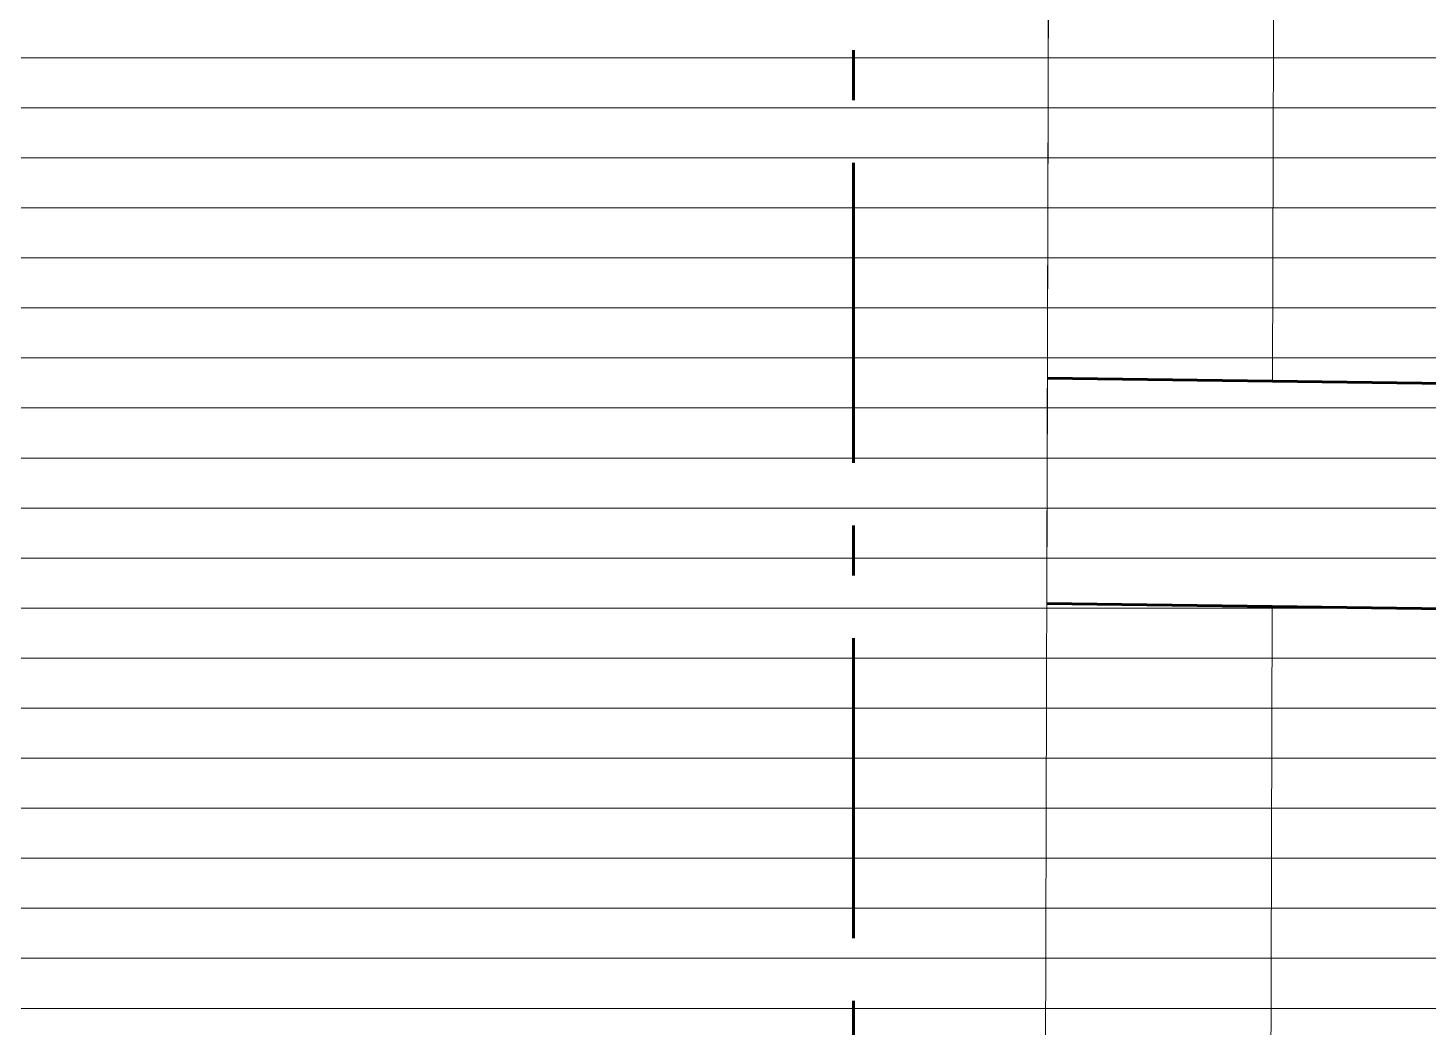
# Model space of a CAD drawing. Header units: metres. Extents: x 48 to 635, y -15 to 39.
# Drawn here: x 62.695 to 65.493, y 13.918 to 15.915 of the extents above; entities that cross this region are included whole.
import ezdxf

# ---------------------------------------------------------------- set-up
doc = ezdxf.new("R2010")
doc.units = ezdxf.units.M
doc.header["$MEASUREMENT"] = 0
doc.linetypes.add('Linea punta', pattern=[0.85, 0.6, -0.125, 0, -0.125])
doc.linetypes.add('Wipeout_Contour', pattern=[1, 0, -1])
for name, color, linetype in [('Marker - Section', 7, 'Continuous'), ('Shell - Roof', 7, 'Continuous'), ('Structural - Bearing', 7, 'Continuous')]:
    doc.layers.add(name, color=color, linetype=linetype)

# ---------------------------------------------------------------- blocks, each defined once
blk = doc.blocks.new('*X19')
at = {"layer": 'Shell - Roof', "color": 23, "linetype": 'Continuous', "lineweight": 13, "true_color": 0xbf8080}
for p, q in [((62.7844, 15.8551), (62.5382, 15.8551)), ((62.7844, 15.8551), (62.5382, 15.8551)), ((63.0306, 15.8551), (62.7844, 15.8551)), ((63.0306, 15.8551), (62.7844, 15.8551)), ((63.2768, 15.8551), (63.0306, 15.8551)), ((63.2768, 15.8551), (63.0306, 15.8551)), ((63.523, 15.8551), (63.2768, 15.8551)), ((63.523, 15.8551), (63.2768, 15.8551)), ((63.7692, 15.8551), (63.523, 15.8551)), ((63.7692, 15.8551), (63.523, 15.8551)), ((64.0154, 15.8551), (63.7692, 15.8551)), ((64.0154, 15.8551), (63.7692, 15.8551)), ((64.2616, 15.8551), (64.0154, 15.8551)), ((64.2616, 15.8551), (64.0154, 15.8551)), ((64.5078, 15.8551), (64.2616, 15.8551)), ((64.5078, 15.8551), (64.2616, 15.8551)), ((64.754, 15.8551), (64.5078, 15.8551)), ((64.754, 15.8551), (64.5078, 15.8551)), ((65.0002, 15.8551), (64.754, 15.8551)), ((65.0002, 15.8551), (64.754, 15.8551)), ((65.2464, 15.8551), (65.0002, 15.8551)), ((65.2464, 15.8551), (65.0002, 15.8551)), ((65.4926, 15.8551), (65.2464, 15.8551)), ((65.4926, 15.8551), (65.2464, 15.8551)), ((65.7388, 15.8551), (65.4926, 15.8551)), ((65.7388, 15.8551), (65.4926, 15.8551)), ((62.7844, 15.7551), (62.5382, 15.7551)), ((62.7844, 15.7551), (62.5382, 15.7551)), ((63.0306, 15.7551), (62.7844, 15.7551)), ((63.0306, 15.7551), (62.7844, 15.7551)), ((63.2768, 15.7551), (63.0306, 15.7551)), ((63.2768, 15.7551), (63.0306, 15.7551)), ((63.523, 15.7551), (63.2768, 15.7551)), ((63.523, 15.7551), (63.2768, 15.7551)), ((63.7692, 15.7551), (63.523, 15.7551)), ((63.7692, 15.7551), (63.523, 15.7551)), ((64.0154, 15.7551), (63.7692, 15.7551)), ((64.0154, 15.7551), (63.7692, 15.7551)), ((64.2616, 15.7551), (64.0154, 15.7551)), ((64.2616, 15.7551), (64.0154, 15.7551)), ((64.5078, 15.7551), (64.2616, 15.7551)), ((64.5078, 15.7551), (64.2616, 15.7551)), ((64.754, 15.7551), (64.5078, 15.7551)), ((64.754, 15.7551), (64.5078, 15.7551)), ((65.0002, 15.7551), (64.754, 15.7551)), ((65.0002, 15.7551), (64.754, 15.7551)), ((65.2464, 15.7551), (65.0002, 15.7551)), ((65.2464, 15.7551), (65.0002, 15.7551)), ((65.4926, 15.7551), (65.2464, 15.7551)), ((65.4926, 15.7551), (65.2464, 15.7551)), ((65.7388, 15.7551), (65.4926, 15.7551)), ((65.7388, 15.7551), (65.4926, 15.7551)), ((62.7844, 15.6551), (62.5382, 15.6551)), ((62.7844, 15.6551), (62.5382, 15.6551)), ((63.0306, 15.6551), (62.7844, 15.6551)), ((63.0306, 15.6551), (62.7844, 15.6551)), ((63.2768, 15.6551), (63.0306, 15.6551)), ((63.2768, 15.6551), (63.0306, 15.6551)), ((63.523, 15.6551), (63.2768, 15.6551)), ((63.523, 15.6551), (63.2768, 15.6551)), ((63.7692, 15.6551), (63.523, 15.6551)), ((63.7692, 15.6551), (63.523, 15.6551)), ((64.0154, 15.6551), (63.7692, 15.6551)), ((64.0154, 15.6551), (63.7692, 15.6551)), ((64.2616, 15.6551), (64.0154, 15.6551)), ((64.2616, 15.6551), (64.0154, 15.6551)), ((64.5078, 15.6551), (64.2616, 15.6551)), ((64.5078, 15.6551), (64.2616, 15.6551)), ((64.754, 15.6551), (64.5078, 15.6551)), ((64.754, 15.6551), (64.5078, 15.6551)), ((65.0002, 15.6551), (64.754, 15.6551)), ((65.0002, 15.6551), (64.754, 15.6551)), ((65.2464, 15.6551), (65.0002, 15.6551)), ((65.2464, 15.6551), (65.0002, 15.6551)), ((65.4926, 15.6551), (65.2464, 15.6551)), ((65.4926, 15.6551), (65.2464, 15.6551)), ((65.7388, 15.6551), (65.4926, 15.6551)), ((65.7388, 15.6551), (65.4926, 15.6551)), ((62.7844, 15.5551), (62.5382, 15.5551)), ((62.7844, 15.5551), (62.5382, 15.5551)), ((63.0306, 15.5551), (62.7844, 15.5551)), ((63.0306, 15.5551), (62.7844, 15.5551)), ((63.2768, 15.5551), (63.0306, 15.5551)), ((63.2768, 15.5551), (63.0306, 15.5551)), ((63.523, 15.5551), (63.2768, 15.5551)), ((63.523, 15.5551), (63.2768, 15.5551)), ((63.7692, 15.5551), (63.523, 15.5551)), ((63.7692, 15.5551), (63.523, 15.5551)), ((64.0154, 15.5551), (63.7692, 15.5551)), ((64.0154, 15.5551), (63.7692, 15.5551)), ((64.2616, 15.5551), (64.0154, 15.5551)), ((64.2616, 15.5551), (64.0154, 15.5551)), ((64.5078, 15.5551), (64.2616, 15.5551)), ((64.5078, 15.5551), (64.2616, 15.5551)), ((64.754, 15.5551), (64.5078, 15.5551)), ((64.754, 15.5551), (64.5078, 15.5551)), ((65.0002, 15.5551), (64.754, 15.5551)), ((65.0002, 15.5551), (64.754, 15.5551)), ((65.2464, 15.5551), (65.0002, 15.5551)), ((65.2464, 15.5551), (65.0002, 15.5551)), ((65.4926, 15.5551), (65.2464, 15.5551)), ((65.4926, 15.5551), (65.2464, 15.5551)), ((65.7388, 15.5551), (65.4926, 15.5551)), ((65.7388, 15.5551), (65.4926, 15.5551)), ((62.7844, 15.4551), (62.5382, 15.4551)), ((62.7844, 15.4551), (62.5382, 15.4551)), ((63.0306, 15.4551), (62.7844, 15.4551)), ((63.0306, 15.4551), (62.7844, 15.4551)), ((63.2768, 15.4551), (63.0306, 15.4551)), ((63.2768, 15.4551), (63.0306, 15.4551)), ((63.523, 15.4551), (63.2768, 15.4551)), ((63.523, 15.4551), (63.2768, 15.4551)), ((63.7692, 15.4551), (63.523, 15.4551)), ((63.7692, 15.4551), (63.523, 15.4551)), ((64.0154, 15.4551), (63.7692, 15.4551)), ((64.0154, 15.4551), (63.7692, 15.4551)), ((64.2616, 15.4551), (64.0154, 15.4551)), ((64.2616, 15.4551), (64.0154, 15.4551)), ((64.5078, 15.4551), (64.2616, 15.4551)), ((64.5078, 15.4551), (64.2616, 15.4551)), ((64.754, 15.4551), (64.5078, 15.4551)), ((64.754, 15.4551), (64.5078, 15.4551)), ((65.0002, 15.4551), (64.754, 15.4551)), ((65.0002, 15.4551), (64.754, 15.4551)), ((65.2464, 15.4551), (65.0002, 15.4551)), ((65.2464, 15.4551), (65.0002, 15.4551)), ((65.4926, 15.4551), (65.2464, 15.4551)), ((65.4926, 15.4551), (65.2464, 15.4551)), ((65.7388, 15.4551), (65.4926, 15.4551)), ((65.7388, 15.4551), (65.4926, 15.4551)), ((62.7844, 15.3551), (62.5382, 15.3551)), ((62.7844, 15.3551), (62.5382, 15.3551)), ((63.0306, 15.3551), (62.7844, 15.3551)), ((63.0306, 15.3551), (62.7844, 15.3551)), ((63.2768, 15.3551), (63.0306, 15.3551)), ((63.2768, 15.3551), (63.0306, 15.3551)), ((63.523, 15.3551), (63.2768, 15.3551)), ((63.523, 15.3551), (63.2768, 15.3551)), ((63.7692, 15.3551), (63.523, 15.3551)), ((63.7692, 15.3551), (63.523, 15.3551)), ((64.0154, 15.3551), (63.7692, 15.3551)), ((64.0154, 15.3551), (63.7692, 15.3551)), ((64.2616, 15.3551), (64.0154, 15.3551)), ((64.2616, 15.3551), (64.0154, 15.3551)), ((64.5078, 15.3551), (64.2616, 15.3551)), ((64.5078, 15.3551), (64.2616, 15.3551)), ((64.754, 15.3551), (64.5078, 15.3551)), ((64.754, 15.3551), (64.5078, 15.3551)), ((65.0002, 15.3551), (64.754, 15.3551)), ((65.0002, 15.3551), (64.754, 15.3551)), ((65.2464, 15.3551), (65.0002, 15.3551)), ((65.2464, 15.3551), (65.0002, 15.3551)), ((65.4926, 15.3551), (65.2464, 15.3551)), ((65.4926, 15.3551), (65.2464, 15.3551)), ((65.7388, 15.3551), (65.4926, 15.3551)), ((65.7388, 15.3551), (65.4926, 15.3551)), ((62.7844, 15.2551), (62.5382, 15.2551)), ((62.7844, 15.2551), (62.5382, 15.2551)), ((63.0306, 15.2551), (62.7844, 15.2551)), ((63.0306, 15.2551), (62.7844, 15.2551)), ((63.2768, 15.2551), (63.0306, 15.2551)), ((63.2768, 15.2551), (63.0306, 15.2551)), ((63.523, 15.2551), (63.2768, 15.2551)), ((63.523, 15.2551), (63.2768, 15.2551)), ((63.7692, 15.2551), (63.523, 15.2551)), ((63.7692, 15.2551), (63.523, 15.2551)), ((64.0154, 15.2551), (63.7692, 15.2551)), ((64.0154, 15.2551), (63.7692, 15.2551)), ((64.2616, 15.2551), (64.0154, 15.2551)), ((64.2616, 15.2551), (64.0154, 15.2551)), ((64.5078, 15.2551), (64.2616, 15.2551)), ((64.5078, 15.2551), (64.2616, 15.2551)), ((64.754, 15.2551), (64.5078, 15.2551)), ((64.754, 15.2551), (64.5078, 15.2551)), ((65.0002, 15.2551), (64.754, 15.2551)), ((65.0002, 15.2551), (64.754, 15.2551)), ((65.2464, 15.2551), (65.0002, 15.2551)), ((65.2464, 15.2551), (65.0002, 15.2551)), ((65.4926, 15.2551), (65.2464, 15.2551)), ((65.4926, 15.2551), (65.2464, 15.2551)), ((65.7388, 15.2551), (65.4926, 15.2551)), ((65.7388, 15.2551), (65.4926, 15.2551)), ((62.7844, 15.1551), (62.5382, 15.1551)), ((62.7844, 15.1551), (62.5382, 15.1551)), ((63.0306, 15.1551), (62.7844, 15.1551)), ((63.0306, 15.1551), (62.7844, 15.1551)), ((63.2768, 15.1551), (63.0306, 15.1551)), ((63.2768, 15.1551), (63.0306, 15.1551)), ((63.523, 15.1551), (63.2768, 15.1551)), ((63.523, 15.1551), (63.2768, 15.1551)), ((63.7692, 15.1551), (63.523, 15.1551)), ((63.7692, 15.1551), (63.523, 15.1551)), ((64.0154, 15.1551), (63.7692, 15.1551)), ((64.0154, 15.1551), (63.7692, 15.1551)), ((64.2616, 15.1551), (64.0154, 15.1551)), ((64.2616, 15.1551), (64.0154, 15.1551)), ((64.5078, 15.1551), (64.2616, 15.1551)), ((64.5078, 15.1551), (64.2616, 15.1551)), ((64.754, 15.1551), (64.5078, 15.1551)), ((64.754, 15.1551), (64.5078, 15.1551)), ((65.0002, 15.1551), (64.754, 15.1551)), ((65.0002, 15.1551), (64.754, 15.1551)), ((65.2464, 15.1551), (65.0002, 15.1551)), ((65.2464, 15.1551), (65.0002, 15.1551)), ((65.4926, 15.1551), (65.2464, 15.1551)), ((65.4926, 15.1551), (65.2464, 15.1551)), ((65.7388, 15.1551), (65.4926, 15.1551)), ((65.7388, 15.1551), (65.4926, 15.1551)), ((62.7844, 15.0551), (62.5382, 15.0551)), ((62.7844, 15.0551), (62.5382, 15.0551)), ((63.0306, 15.0551), (62.7844, 15.0551)), ((63.0306, 15.0551), (62.7844, 15.0551)), ((63.2768, 15.0551), (63.0306, 15.0551)), ((63.2768, 15.0551), (63.0306, 15.0551)), ((63.523, 15.0551), (63.2768, 15.0551)), ((63.523, 15.0551), (63.2768, 15.0551)), ((63.7692, 15.0551), (63.523, 15.0551)), ((63.7692, 15.0551), (63.523, 15.0551)), ((64.0154, 15.0551), (63.7692, 15.0551)), ((64.0154, 15.0551), (63.7692, 15.0551)), ((64.2616, 15.0551), (64.0154, 15.0551)), ((64.2616, 15.0551), (64.0154, 15.0551)), ((64.5078, 15.0551), (64.2616, 15.0551)), ((64.5078, 15.0551), (64.2616, 15.0551)), ((64.754, 15.0551), (64.5078, 15.0551)), ((64.754, 15.0551), (64.5078, 15.0551)), ((65.0002, 15.0551), (64.754, 15.0551)), ((65.0002, 15.0551), (64.754, 15.0551)), ((65.2464, 15.0551), (65.0002, 15.0551)), ((65.2464, 15.0551), (65.0002, 15.0551)), ((65.4926, 15.0551), (65.2464, 15.0551)), ((65.4926, 15.0551), (65.2464, 15.0551)), ((65.7388, 15.0551), (65.4926, 15.0551)), ((65.7388, 15.0551), (65.4926, 15.0551)), ((62.7844, 14.9551), (62.5382, 14.9551)), ((62.7844, 14.9551), (62.5382, 14.9551)), ((63.0306, 14.9551), (62.7844, 14.9551)), ((63.0306, 14.9551), (62.7844, 14.9551)), ((63.2768, 14.9551), (63.0306, 14.9551)), ((63.2768, 14.9551), (63.0306, 14.9551)), ((63.523, 14.9551), (63.2768, 14.9551)), ((63.523, 14.9551), (63.2768, 14.9551)), ((63.7692, 14.9551), (63.523, 14.9551)), ((63.7692, 14.9551), (63.523, 14.9551)), ((64.0154, 14.9551), (63.7692, 14.9551)), ((64.0154, 14.9551), (63.7692, 14.9551)), ((64.2616, 14.9551), (64.0154, 14.9551)), ((64.2616, 14.9551), (64.0154, 14.9551)), ((64.5078, 14.9551), (64.2616, 14.9551)), ((64.5078, 14.9551), (64.2616, 14.9551)), ((64.754, 14.9551), (64.5078, 14.9551)), ((64.754, 14.9551), (64.5078, 14.9551)), ((65.0002, 14.9551), (64.754, 14.9551)), ((65.0002, 14.9551), (64.754, 14.9551)), ((65.2464, 14.9551), (65.0002, 14.9551)), ((65.2464, 14.9551), (65.0002, 14.9551)), ((65.4926, 14.9551), (65.2464, 14.9551)), ((65.4926, 14.9551), (65.2464, 14.9551)), ((65.7388, 14.9551), (65.4926, 14.9551)), ((65.7388, 14.9551), (65.4926, 14.9551)), ((62.7844, 14.8551), (62.5382, 14.8551)), ((62.7844, 14.8551), (62.5382, 14.8551)), ((63.0306, 14.8551), (62.7844, 14.8551)), ((63.0306, 14.8551), (62.7844, 14.8551)), ((63.2768, 14.8551), (63.0306, 14.8551)), ((63.2768, 14.8551), (63.0306, 14.8551)), ((63.523, 14.8551), (63.2768, 14.8551)), ((63.523, 14.8551), (63.2768, 14.8551)), ((63.7692, 14.8551), (63.523, 14.8551)), ((63.7692, 14.8551), (63.523, 14.8551)), ((64.0154, 14.8551), (63.7692, 14.8551)), ((64.0154, 14.8551), (63.7692, 14.8551)), ((64.2616, 14.8551), (64.0154, 14.8551)), ((64.2616, 14.8551), (64.0154, 14.8551)), ((64.5078, 14.8551), (64.2616, 14.8551)), ((64.5078, 14.8551), (64.2616, 14.8551)), ((64.754, 14.8551), (64.5078, 14.8551)), ((64.754, 14.8551), (64.5078, 14.8551)), ((65.0002, 14.8551), (64.754, 14.8551)), ((65.0002, 14.8551), (64.754, 14.8551)), ((65.2464, 14.8551), (65.0002, 14.8551)), ((65.2464, 14.8551), (65.0002, 14.8551)), ((65.4926, 14.8551), (65.2464, 14.8551)), ((65.4926, 14.8551), (65.2464, 14.8551)), ((65.7388, 14.8551), (65.4926, 14.8551)), ((65.7388, 14.8551), (65.4926, 14.8551)), ((62.7844, 14.7551), (62.5382, 14.7551)), ((62.7844, 14.7551), (62.5382, 14.7551)), ((63.0306, 14.7551), (62.7844, 14.7551)), ((63.0306, 14.7551), (62.7844, 14.7551)), ((63.2768, 14.7551), (63.0306, 14.7551)), ((63.2768, 14.7551), (63.0306, 14.7551)), ((63.523, 14.7551), (63.2768, 14.7551)), ((63.523, 14.7551), (63.2768, 14.7551)), ((63.7692, 14.7551), (63.523, 14.7551)), ((63.7692, 14.7551), (63.523, 14.7551)), ((64.0154, 14.7551), (63.7692, 14.7551)), ((64.0154, 14.7551), (63.7692, 14.7551)), ((64.2616, 14.7551), (64.0154, 14.7551)), ((64.2616, 14.7551), (64.0154, 14.7551)), ((64.5078, 14.7551), (64.2616, 14.7551)), ((64.5078, 14.7551), (64.2616, 14.7551)), ((64.754, 14.7551), (64.5078, 14.7551)), ((64.754, 14.7551), (64.5078, 14.7551)), ((65.0002, 14.7551), (64.754, 14.7551)), ((65.0002, 14.7551), (64.754, 14.7551)), ((65.2464, 14.7551), (65.0002, 14.7551)), ((65.2464, 14.7551), (65.0002, 14.7551)), ((65.4926, 14.7551), (65.2464, 14.7551)), ((65.4926, 14.7551), (65.2464, 14.7551)), ((65.7388, 14.7551), (65.4926, 14.7551)), ((65.7388, 14.7551), (65.4926, 14.7551)), ((62.7844, 14.6551), (62.5382, 14.6551)), ((62.7844, 14.6551), (62.5382, 14.6551)), ((63.0306, 14.6551), (62.7844, 14.6551)), ((63.0306, 14.6551), (62.7844, 14.6551)), ((63.2768, 14.6551), (63.0306, 14.6551)), ((63.2768, 14.6551), (63.0306, 14.6551)), ((63.523, 14.6551), (63.2768, 14.6551)), ((63.523, 14.6551), (63.2768, 14.6551)), ((63.7692, 14.6551), (63.523, 14.6551)), ((63.7692, 14.6551), (63.523, 14.6551)), ((64.0154, 14.6551), (63.7692, 14.6551)), ((64.0154, 14.6551), (63.7692, 14.6551)), ((64.2616, 14.6551), (64.0154, 14.6551)), ((64.2616, 14.6551), (64.0154, 14.6551)), ((64.5078, 14.6551), (64.2616, 14.6551)), ((64.5078, 14.6551), (64.2616, 14.6551)), ((64.754, 14.6551), (64.5078, 14.6551)), ((64.754, 14.6551), (64.5078, 14.6551)), ((65.0002, 14.6551), (64.754, 14.6551)), ((65.0002, 14.6551), (64.754, 14.6551)), ((65.2464, 14.6551), (65.0002, 14.6551)), ((65.2464, 14.6551), (65.0002, 14.6551)), ((65.4926, 14.6551), (65.2464, 14.6551)), ((65.4926, 14.6551), (65.2464, 14.6551)), ((65.7388, 14.6551), (65.4926, 14.6551)), ((65.7388, 14.6551), (65.4926, 14.6551)), ((62.7844, 14.5551), (62.5382, 14.5551)), ((62.7844, 14.5551), (62.5382, 14.5551)), ((63.0306, 14.5551), (62.7844, 14.5551)), ((63.0306, 14.5551), (62.7844, 14.5551)), ((63.2768, 14.5551), (63.0306, 14.5551)), ((63.2768, 14.5551), (63.0306, 14.5551)), ((63.523, 14.5551), (63.2768, 14.5551)), ((63.523, 14.5551), (63.2768, 14.5551)), ((63.7692, 14.5551), (63.523, 14.5551)), ((63.7692, 14.5551), (63.523, 14.5551)), ((64.0154, 14.5551), (63.7692, 14.5551)), ((64.0154, 14.5551), (63.7692, 14.5551)), ((64.2616, 14.5551), (64.0154, 14.5551)), ((64.2616, 14.5551), (64.0154, 14.5551)), ((64.5078, 14.5551), (64.2616, 14.5551)), ((64.5078, 14.5551), (64.2616, 14.5551)), ((64.754, 14.5551), (64.5078, 14.5551)), ((64.754, 14.5551), (64.5078, 14.5551)), ((65.0002, 14.5551), (64.754, 14.5551)), ((65.0002, 14.5551), (64.754, 14.5551)), ((65.2464, 14.5551), (65.0002, 14.5551)), ((65.2464, 14.5551), (65.0002, 14.5551)), ((65.4926, 14.5551), (65.2464, 14.5551)), ((65.4926, 14.5551), (65.2464, 14.5551)), ((65.7388, 14.5551), (65.4926, 14.5551)), ((65.7388, 14.5551), (65.4926, 14.5551)), ((62.7844, 14.4551), (62.5382, 14.4551)), ((62.7844, 14.4551), (62.5382, 14.4551)), ((63.0306, 14.4551), (62.7844, 14.4551)), ((63.0306, 14.4551), (62.7844, 14.4551)), ((63.2768, 14.4551), (63.0306, 14.4551)), ((63.2768, 14.4551), (63.0306, 14.4551)), ((63.523, 14.4551), (63.2768, 14.4551)), ((63.523, 14.4551), (63.2768, 14.4551)), ((63.7692, 14.4551), (63.523, 14.4551)), ((63.7692, 14.4551), (63.523, 14.4551)), ((64.0154, 14.4551), (63.7692, 14.4551)), ((64.0154, 14.4551), (63.7692, 14.4551)), ((64.2616, 14.4551), (64.0154, 14.4551)), ((64.2616, 14.4551), (64.0154, 14.4551)), ((64.5078, 14.4551), (64.2616, 14.4551)), ((64.5078, 14.4551), (64.2616, 14.4551)), ((64.754, 14.4551), (64.5078, 14.4551)), ((64.754, 14.4551), (64.5078, 14.4551)), ((65.0002, 14.4551), (64.754, 14.4551)), ((65.0002, 14.4551), (64.754, 14.4551)), ((65.2464, 14.4551), (65.0002, 14.4551)), ((65.2464, 14.4551), (65.0002, 14.4551)), ((65.4926, 14.4551), (65.2464, 14.4551)), ((65.4926, 14.4551), (65.2464, 14.4551)), ((65.7388, 14.4551), (65.4926, 14.4551)), ((65.7388, 14.4551), (65.4926, 14.4551)), ((62.7844, 14.3551), (62.5382, 14.3551)), ((62.7844, 14.3551), (62.5382, 14.3551)), ((63.0306, 14.3551), (62.7844, 14.3551)), ((63.0306, 14.3551), (62.7844, 14.3551)), ((63.2768, 14.3551), (63.0306, 14.3551)), ((63.2768, 14.3551), (63.0306, 14.3551)), ((63.523, 14.3551), (63.2768, 14.3551)), ((63.523, 14.3551), (63.2768, 14.3551)), ((63.7692, 14.3551), (63.523, 14.3551)), ((63.7692, 14.3551), (63.523, 14.3551)), ((64.0154, 14.3551), (63.7692, 14.3551)), ((64.0154, 14.3551), (63.7692, 14.3551)), ((64.2616, 14.3551), (64.0154, 14.3551)), ((64.2616, 14.3551), (64.0154, 14.3551)), ((64.5078, 14.3551), (64.2616, 14.3551)), ((64.5078, 14.3551), (64.2616, 14.3551)), ((64.754, 14.3551), (64.5078, 14.3551)), ((64.754, 14.3551), (64.5078, 14.3551)), ((65.0002, 14.3551), (64.754, 14.3551)), ((65.0002, 14.3551), (64.754, 14.3551)), ((65.2464, 14.3551), (65.0002, 14.3551)), ((65.2464, 14.3551), (65.0002, 14.3551)), ((65.4926, 14.3551), (65.2464, 14.3551)), ((65.4926, 14.3551), (65.2464, 14.3551)), ((65.7388, 14.3551), (65.4926, 14.3551)), ((65.7388, 14.3551), (65.4926, 14.3551)), ((62.7844, 14.2551), (62.5382, 14.2551)), ((62.7844, 14.2551), (62.5382, 14.2551)), ((63.0306, 14.2551), (62.7844, 14.2551)), ((63.0306, 14.2551), (62.7844, 14.2551)), ((63.2768, 14.2551), (63.0306, 14.2551)), ((63.2768, 14.2551), (63.0306, 14.2551)), ((63.523, 14.2551), (63.2768, 14.2551)), ((63.523, 14.2551), (63.2768, 14.2551)), ((63.7692, 14.2551), (63.523, 14.2551)), ((63.7692, 14.2551), (63.523, 14.2551)), ((64.0154, 14.2551), (63.7692, 14.2551)), ((64.0154, 14.2551), (63.7692, 14.2551)), ((64.2616, 14.2551), (64.0154, 14.2551)), ((64.2616, 14.2551), (64.0154, 14.2551)), ((64.5078, 14.2551), (64.2616, 14.2551)), ((64.5078, 14.2551), (64.2616, 14.2551)), ((64.754, 14.2551), (64.5078, 14.2551)), ((64.754, 14.2551), (64.5078, 14.2551)), ((65.0002, 14.2551), (64.754, 14.2551)), ((65.0002, 14.2551), (64.754, 14.2551)), ((65.2464, 14.2551), (65.0002, 14.2551)), ((65.2464, 14.2551), (65.0002, 14.2551)), ((65.4926, 14.2551), (65.2464, 14.2551)), ((65.4926, 14.2551), (65.2464, 14.2551)), ((65.7388, 14.2551), (65.4926, 14.2551)), ((65.7388, 14.2551), (65.4926, 14.2551)), ((62.7844, 14.1551), (62.5382, 14.1551)), ((62.7844, 14.1551), (62.5382, 14.1551)), ((63.0306, 14.1551), (62.7844, 14.1551)), ((63.0306, 14.1551), (62.7844, 14.1551)), ((63.2768, 14.1551), (63.0306, 14.1551)), ((63.2768, 14.1551), (63.0306, 14.1551)), ((63.523, 14.1551), (63.2768, 14.1551)), ((63.523, 14.1551), (63.2768, 14.1551)), ((63.7692, 14.1551), (63.523, 14.1551)), ((63.7692, 14.1551), (63.523, 14.1551)), ((64.0154, 14.1551), (63.7692, 14.1551)), ((64.0154, 14.1551), (63.7692, 14.1551)), ((64.2616, 14.1551), (64.0154, 14.1551)), ((64.2616, 14.1551), (64.0154, 14.1551)), ((64.5078, 14.1551), (64.2616, 14.1551)), ((64.5078, 14.1551), (64.2616, 14.1551)), ((64.754, 14.1551), (64.5078, 14.1551)), ((64.754, 14.1551), (64.5078, 14.1551)), ((65.0002, 14.1551), (64.754, 14.1551)), ((65.0002, 14.1551), (64.754, 14.1551)), ((65.2464, 14.1551), (65.0002, 14.1551)), ((65.2464, 14.1551), (65.0002, 14.1551)), ((65.4926, 14.1551), (65.2464, 14.1551)), ((65.4926, 14.1551), (65.2464, 14.1551)), ((65.7388, 14.1551), (65.4926, 14.1551)), ((65.7388, 14.1551), (65.4926, 14.1551)), ((62.7844, 14.0551), (62.5382, 14.0551)), ((62.7844, 14.0551), (62.5382, 14.0551)), ((63.0306, 14.0551), (62.7844, 14.0551)), ((63.0306, 14.0551), (62.7844, 14.0551)), ((63.2768, 14.0551), (63.0306, 14.0551)), ((63.2768, 14.0551), (63.0306, 14.0551)), ((63.523, 14.0551), (63.2768, 14.0551)), ((63.523, 14.0551), (63.2768, 14.0551)), ((63.7692, 14.0551), (63.523, 14.0551)), ((63.7692, 14.0551), (63.523, 14.0551)), ((64.0154, 14.0551), (63.7692, 14.0551)), ((64.0154, 14.0551), (63.7692, 14.0551)), ((64.2616, 14.0551), (64.0154, 14.0551)), ((64.2616, 14.0551), (64.0154, 14.0551)), ((64.5078, 14.0551), (64.2616, 14.0551)), ((64.5078, 14.0551), (64.2616, 14.0551)), ((64.754, 14.0551), (64.5078, 14.0551)), ((64.754, 14.0551), (64.5078, 14.0551)), ((65.0002, 14.0551), (64.754, 14.0551)), ((65.0002, 14.0551), (64.754, 14.0551)), ((65.2464, 14.0551), (65.0002, 14.0551)), ((65.2464, 14.0551), (65.0002, 14.0551)), ((65.4926, 14.0551), (65.2464, 14.0551)), ((65.4926, 14.0551), (65.2464, 14.0551)), ((65.7388, 14.0551), (65.4926, 14.0551)), ((65.7388, 14.0551), (65.4926, 14.0551)), ((62.7844, 13.9551), (62.5382, 13.9551)), ((62.7844, 13.9551), (62.5382, 13.9551)), ((63.0306, 13.9551), (62.7844, 13.9551)), ((63.0306, 13.9551), (62.7844, 13.9551)), ((63.2768, 13.9551), (63.0306, 13.9551)), ((63.2768, 13.9551), (63.0306, 13.9551)), ((63.523, 13.9551), (63.2768, 13.9551)), ((63.523, 13.9551), (63.2768, 13.9551)), ((63.7692, 13.9551), (63.523, 13.9551)), ((63.7692, 13.9551), (63.523, 13.9551)), ((64.0154, 13.9551), (63.7692, 13.9551)), ((64.0154, 13.9551), (63.7692, 13.9551)), ((64.2616, 13.9551), (64.0154, 13.9551)), ((64.2616, 13.9551), (64.0154, 13.9551)), ((64.5078, 13.9551), (64.2616, 13.9551)), ((64.5078, 13.9551), (64.2616, 13.9551)), ((64.754, 13.9551), (64.5078, 13.9551)), ((64.754, 13.9551), (64.5078, 13.9551)), ((65.0002, 13.9551), (64.754, 13.9551)), ((65.0002, 13.9551), (64.754, 13.9551)), ((65.2464, 13.9551), (65.0002, 13.9551)), ((65.2464, 13.9551), (65.0002, 13.9551)), ((65.4926, 13.9551), (65.2464, 13.9551)), ((65.4926, 13.9551), (65.2464, 13.9551)), ((65.7388, 13.9551), (65.4926, 13.9551)), ((65.7388, 13.9551), (65.4926, 13.9551))]:
    blk.add_line(p, q, dxfattribs=at)

msp = doc.modelspace()

# ---------------------------------------------------------------- linework, layer by layer
at = {"layer": 'Marker - Section', "color": 7, "linetype": 'Linea punta', "lineweight": 60}
msp.add_line((64.3449, 23.2452), (64.3449, 5.4658), dxfattribs=at)

# ---------------------------------------------------------------- wipeouts: each hides what was drawn before it
at = {"color": 254, "linetype": 'Wipeout_Contour', "lineweight": 0, "ltscale": 267.998044}
msp.add_wipeout([(65.1822, 15.2085), (65.1885, 17.5224), (64.7385, 17.5236), (64.7322, 15.2145)], dxfattribs=at).dxf.layer = 'Structural - Bearing'
at = {"color": 254, "linetype": 'Wipeout_Contour', "lineweight": 0, "ltscale": 263.727957}
msp.add_wipeout([(64.731, 14.7645), (64.7085, 6.4958), (65.1585, 6.5044), (65.181, 14.7584)], dxfattribs=at).dxf.layer = 'Structural - Bearing'

# ---------------------------------------------------------------- next in the draw order: linework, layer by layer
at = {"layer": 'Structural - Bearing', "color": 7, "linetype": 'Continuous', "lineweight": 60}
for p, q in [((65.1822, 15.2085), (64.7322, 15.2145)), ((64.731, 14.7645), (65.181, 14.7584))]:
    msp.add_line(p, q, dxfattribs=at)
at = {"layer": 'Structural - Bearing', "color": 251, "linetype": 'Continuous', "lineweight": 20, "true_color": 0x6a6a6a, "flags": 128}
for points in [[(64.7385, 17.5236), (64.7085, 6.4958)], [(65.1822, 15.2085), (65.1885, 17.5224)], [(65.1585, 6.5044), (65.181, 14.7584)]]:
    msp.add_lwpolyline(points, dxfattribs=at)

# ---------------------------------------------------------------- next in the draw order: wipeouts: each hides what was drawn before it
at = {"color": 254, "linetype": 'Wipeout_Contour', "lineweight": 0, "ltscale": 266.657736}
msp.add_wipeout([(64.7322, 15.2145), (64.731, 14.7645), (65.181, 14.7584), (65.1822, 15.2085)], dxfattribs=at).dxf.layer = 'Structural - Bearing'

# ---------------------------------------------------------------- next in the draw order: linework, layer by layer
at = {"layer": 'Structural - Bearing', "color": 251, "linetype": 'Continuous', "lineweight": 20, "true_color": 0x6a6a6a}
msp.add_line((64.7322, 15.2145), (64.731, 14.7645), dxfattribs=at)

# ---------------------------------------------------------------- next in the draw order: wipeouts: each hides what was drawn before it
at = {"color": 254, "linetype": 'Wipeout_Contour', "lineweight": 0, "ltscale": 285.437834}
msp.add_wipeout([(65.181, 14.7584), (74.3724, 14.6351), (74.3784, 15.0851), (65.1822, 15.2085)], dxfattribs=at).dxf.layer = 'Structural - Bearing'

# ---------------------------------------------------------------- next in the draw order: linework, layer by layer
at = {"layer": 'Structural - Bearing', "color": 7, "linetype": 'Continuous', "lineweight": 60}
for p, q in [((65.1822, 15.2085), (64.7322, 15.2145)), ((64.731, 14.7645), (65.181, 14.7584))]:
    msp.add_line(p, q, dxfattribs=at)
at = {"layer": 'Structural - Bearing', "color": 7, "linetype": 'Continuous', "lineweight": 60, "flags": 128}
for points in [[(74.3784, 15.0851), (65.1822, 15.2085)], [(65.181, 14.7584), (74.3724, 14.6351)]]:
    msp.add_lwpolyline(points, dxfattribs=at)

# ---------------------------------------------------------------- next in the draw order: block references
at = {"layer": 'Shell - Roof', "color": 23, "linetype": 'Continuous', "lineweight": 13, "true_color": 0xbf8080}
msp.add_blockref('*X19', (0, 0), dxfattribs=at)

doc.saveas('drawing.dxf')
